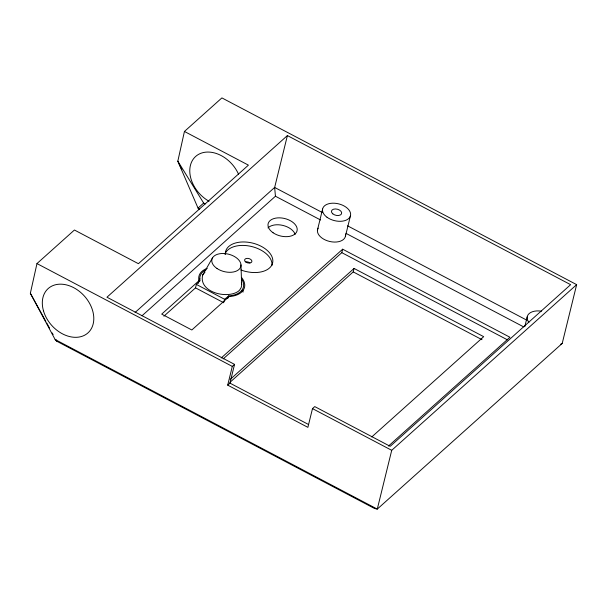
<?xml version="1.0" encoding="UTF-8"?>
<svg xmlns="http://www.w3.org/2000/svg" width="607" height="607" viewBox="0 0 607 607"><rect width="100%" height="100%" fill="white"/><g stroke="black" fill="none" stroke-linecap="round" stroke-linejoin="round"><path stroke-width="0.91" d="M240.971 264.857L241.677 285.298L241.131 287.688L239.689 289.979A18.347 11.07 13.8 0 1 237.906 291.572C226.373 299.152 198.443 291.99 202.67 275.13L212.412 258.028M184.437 131.461L221.896 97.902L576.65 284.645L562.211 343.425L377.281 509.098L374.489 508.469L56.77 341.217L55.123 339.518L30.35 293.287L36.966 263.575L74.426 230.015L138.404 263.696L248.415 165.142L184.437 131.461L177.828 161.174L198.041 208.11L199.255 209.263M163.905 316.194L195.507 287.877L196.357 284.417L200.082 280.715A22.338 13.475 13.8 0 1 206.008 269.812M198.383 283.287L198.906 280.237A23.445 14.143 13.8 0 1 207.245 268.37M223.968 301.884L224.605 299.289L228.847 295.852A22.338 13.475 13.8 0 0 241.647 279.099M227.784 298.462L228.422 295.867M287.392 135.573L106.953 297.218L234.552 364.382L232.299 366.4L227.701 385.142L307.886 427.351L312.491 408.61L314.737 406.591L390.195 446.32L570.633 284.675L287.392 135.573L274.652 187.442L275.441 196.228L141.97 315.799M227.701 385.142L229.947 383.131L234.552 364.382M317.507 229.825L322.605 209.066M345.444 236.191L350.543 215.432M223.179 358.927L341.802 252.656L342.652 249.196L509.926 337.249L388.48 446.046M230.023 382.273L353.221 271.906L354.071 268.446L483.688 336.673L371.75 436.957M576.65 284.645L391.72 450.311L377.281 509.098L55.123 339.518M524.789 326.703L527.225 316.778M202.67 275.13L203.633 273.719M204.119 273.196L204.923 272.46M205.31 203.944L203.656 203.072L198.041 208.11L199.688 208.975M135.095 312.461L274.652 187.442L322.423 212.587M199.02 280.692L161.705 314.123L191.835 329.98L229.15 296.55L229.825 296.512A23.445 14.143 13.8 0 0 241.707 277.687M221.198 357.993L342.652 249.196M230.167 379.451L354.071 268.446M560.595 344.252L562.211 343.425M347.561 225.819L526.891 320.215M275.441 196.228L320.595 219.992M345.914 233.323L523.53 326.816M341.802 252.656L507.406 339.829M353.221 271.906L482.004 339.692M196.357 284.417L224.605 299.289M195.507 287.877L223.755 302.749M36.966 263.575L232.299 366.4M312.491 408.61L391.72 450.311M229.947 383.131L308.462 424.46M203.656 203.072L177.828 161.174L181.85 169.694M30.35 293.287L45.836 321.384M46.747 323.038L49.478 328M52.21 332.955L53.12 334.609M55.859 339.563L56.77 341.217M241.374 282.589L241.677 284.463M345.489 234.355A14.333 8.642 13.8 0 1 329.798 241.495A14.333 8.642 13.8 0 1 318.159 228.133M241.844 290.715A22.338 13.475 13.8 0 1 241.943 291.641M199.21 279.364A23.453 14.143 13.8 0 1 199.885 278.643M242.838 290.252A23.453 14.143 13.8 0 1 243.043 292.126M245.623 261.905A3.725 2.246 13.8 0 1 249.887 262.877M267.975 227.913A14.894 8.984 13.8 0 1 282.824 225.402A14.894 8.984 13.8 0 1 295.154 234.34M528.909 322.378A14.333 8.642 13.8 0 1 529.114 313.599A14.333 8.642 13.8 0 1 541.398 311.186M240.888 269.948A24.197 14.598 13.8 0 0 245.122 271.299L246.571 271.648A24.197 14.598 13.8 0 0 269.5 267.99A24.197 14.598 13.8 0 0 268.689 251.837L267.824 250.964A24.197 14.598 13.8 0 0 240.842 242.056A24.197 14.598 13.8 0 0 225.379 254.325M224.962 254.212A24.197 14.598 13.8 0 1 242.792 245.41A24.197 14.598 13.8 0 1 266.974 254.424L267.839 255.297A24.197 14.598 13.8 0 1 271.944 265.464M209.043 201.258A29.781 21.958 48.1 0 1 195.507 156.583A29.781 21.958 48.1 0 1 238.528 174.209M327.006 217.245A14.333 8.642 13.8 0 0 350.292 216.297A14.333 8.642 13.8 0 0 332.416 203.201A14.333 8.642 13.8 0 0 327.006 217.245M332.773 213.808A5.213 3.141 13.8 0 0 341.438 213.983A5.213 3.141 13.8 0 0 335.504 208.952A5.213 3.141 13.8 0 0 332.773 213.808M273.097 232.762A14.894 8.984 13.8 0 0 296.967 231.123A14.894 8.984 13.8 0 0 277.71 217.883A14.894 8.984 13.8 0 0 273.097 232.762M43.476 310.837A29.781 21.958 48.1 0 0 86.96 333.729A29.781 21.958 48.1 0 0 73.713 287.68A29.781 21.958 48.1 0 0 43.476 310.837M217.018 268.499A14.887 8.984 13.8 0 0 240.767 266.655A14.887 8.984 13.8 0 0 221.305 253.544A14.887 8.984 13.8 0 0 217.018 268.499M245.266 261.579A3.725 2.246 13.8 0 0 251.571 262.186A3.725 2.246 13.8 0 0 247.922 258.385A3.725 2.246 13.8 0 0 245.266 261.579"/></g></svg>
